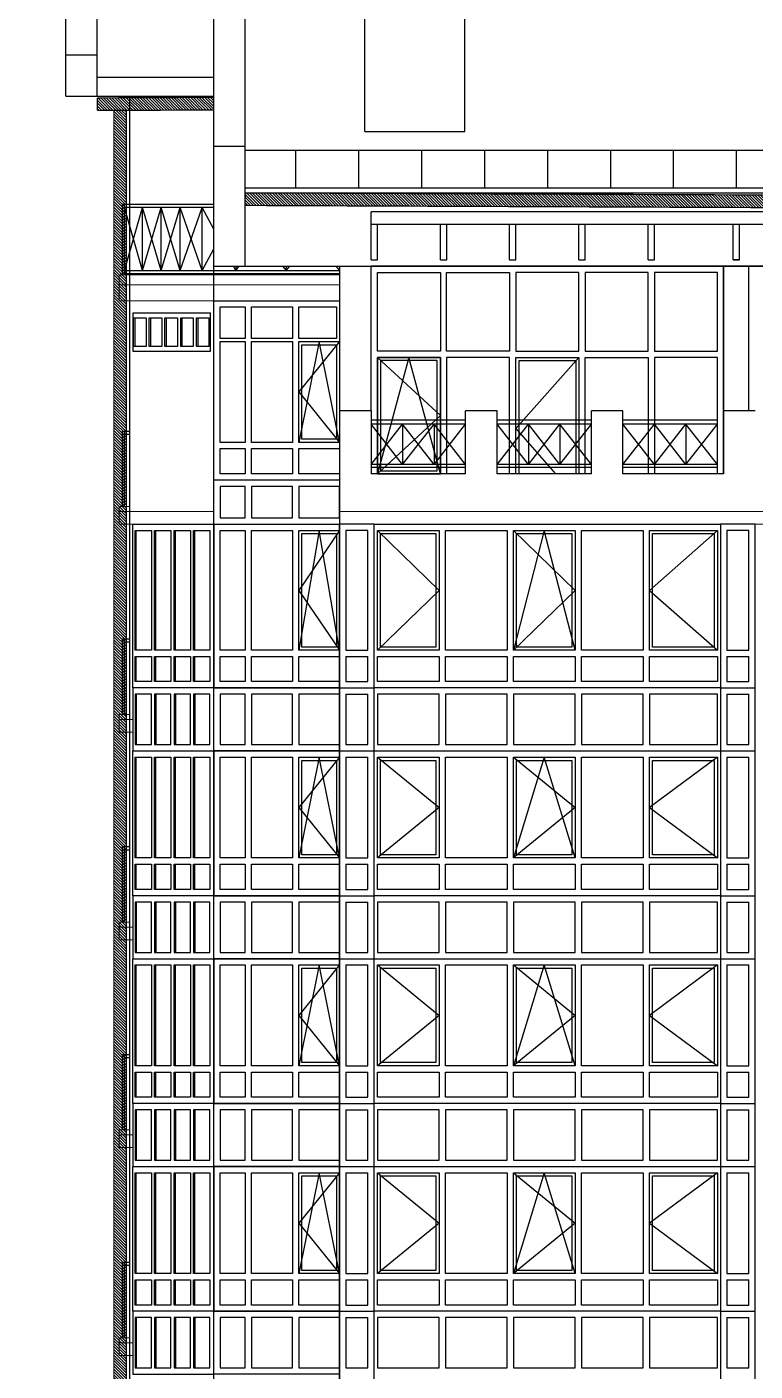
# Model space of a CAD drawing. Header units: inches. Extents: x -634 to 3638, y -6930911 to 5552.
# Drawn here: x 2111.79 to 2123.87, y 3427.26 to 3449.55 of the extents above; entities that cross this region are included whole.
import ezdxf

# ---------------------------------------------------------------- set-up
doc = ezdxf.new("R2010")
doc.units = ezdxf.units.IN
doc.header["$MEASUREMENT"] = 0
doc.linetypes.add('DASHED2', pattern=[9.525, 6.35, -3.175])
for name, color, linetype in [('ALUC', 202, 'Continuous'), ('OGRAJDENIYE', 255, 'Continuous'), ('Okno', 150, 'Continuous'), ('WALL', 243, 'Continuous')]:
    doc.layers.add(name, color=color, linetype=linetype)
doc.layers.add('ELEV', color=134, linetype='Continuous', lineweight=18)
doc.layers.add('WALL_1', color=11, linetype='Continuous', lineweight=15)
pattern_1 = [(135, (2251.666936, 3285.016235), (0.023439284, 0.023439284), [])]

msp = doc.modelspace()

# ---------------------------------------------------------------- hatches: boundary and pattern name
at = {"layer": 'ELEV', "linetype": 'Continuous'}
h = msp.add_hatch(dxfattribs=at)
h.set_pattern_fill('ANSI31', color=256, scale=0.01044, style=0)
h.set_pattern_definition([(45, (1262.311104, 3366.587935), (-0.02343928418428, 0.02343928418428), [])])
edge = h.paths.add_edge_path()
edge.add_ellipse((1445.78234, 3471.96182), major_axis=(0, 6932302.83262), ratio=0.00000001506, start_angle=89.999976115149, end_angle=270.000023884851)
edge.add_line((1445.67794, 3474.85168), (1445.67794, 3528.48347))
edge.add_line((1445.67794, 3528.48347), (1445.88675, 3528.48347))
edge.add_line((1445.88675, 3528.48347), (1445.88675, 3474.85168))
h = msp.add_hatch(dxfattribs=at)
h.set_pattern_fill('ANSI31', color=256, scale=0.01044, angle=180, style=0)
h.set_pattern_definition(pattern_1)
h.paths.add_polyline_path([(2112.95713, 3448.37464), (2112.95713, 3448.16583), (2114.88859, 3448.17428), (2114.88859, 3448.38309)])
h = msp.add_hatch(dxfattribs=at)
h.set_pattern_fill('ANSI31', color=256, scale=0.01044, angle=180, style=0)
h.set_pattern_definition(pattern_1)
h.paths.add_polyline_path([(2113.23118, 3396.17532), (2113.43664, 3396.33323), (2113.43999, 3396.3358), (2113.43999, 3448.16795), (2113.23118, 3448.16703)])
h = msp.add_hatch(dxfattribs=at)
h.set_pattern_fill('ANSI31', color=256, scale=0.01044, angle=180, style=0)
h.set_pattern_definition(pattern_1)
h.paths.add_polyline_path([(2115.40975, 3446.59116), (2115.41061, 3446.79996), (2129.60951, 3446.74131), (2129.60951, 3446.5325), (2129.48244, 3446.53302), (2129.27363, 3446.53389)])

# ---------------------------------------------------------------- linework, layer by layer
at = {"layer": 'ALUC', "color": 7, "linetype": 'Continuous'}
for p, q in [((2114.88859, 3445.5862), (2114.88859, 3453.7654)), ((2115.41061, 3445.5862), (2115.41061, 3453.7654)), ((2112.43511, 3448.40491), (2112.43511, 3452.54863)), ((2112.95713, 3448.40491), (2112.95713, 3452.54863)), ((2112.43511, 3449.0892), (2112.95713, 3449.0892)), ((2112.95713, 3448.71813), (2114.88859, 3448.71813)), ((2112.43511, 3448.40491), (2114.88859, 3448.40491)), ((2114.88859, 3447.57219), (2115.41061, 3447.57219)), ((2115.41061, 3446.79996), (2129.60951, 3446.79996)), ((2114.88859, 3445.5862), (2130.13153, 3445.5862))]:
    msp.add_line(p, q, dxfattribs=at)
at = {"layer": 'ALUC', "color": 7}
for p, q in [((2129.60951, 3446.48419), (2117.49869, 3446.48419)), ((2117.49871, 3446.27538), (2117.49871, 3446.48419)), ((2129.60951, 3446.27538), (2117.49869, 3446.27538)), ((2117.49871, 3445.69061), (2117.49871, 3446.27538)), ((2117.60312, 3445.69061), (2117.60312, 3446.27538)), ((2118.64715, 3445.69061), (2118.64715, 3446.27538)), ((2118.75156, 3445.69061), (2118.75156, 3446.27538)), ((2119.79559, 3445.69061), (2119.79559, 3446.27538)), ((2119.9, 3445.69061), (2119.9, 3446.27538)), ((2120.94403, 3445.69061), (2120.94403, 3446.27538)), ((2121.04844, 3445.69061), (2121.04844, 3446.27538)), ((2122.09247, 3445.69061), (2122.09247, 3446.27538)), ((2122.19688, 3445.69061), (2122.19688, 3446.27538)), ((2123.50187, 3445.69061), (2123.50187, 3446.27538)), ((2123.50192, 3445.69061), (2123.50192, 3446.27538)), ((2123.60627, 3445.69061), (2123.60627, 3446.27538)), ((2123.60633, 3445.69061), (2123.60633, 3446.27538)), ((2117.49871, 3445.69061), (2117.60312, 3445.69061)), ((2118.64715, 3445.69061), (2118.75156, 3445.69061)), ((2119.79559, 3445.69061), (2119.9, 3445.69061)), ((2120.94403, 3445.69061), (2121.04844, 3445.69061)), ((2122.09247, 3445.69061), (2122.19688, 3445.69061)), ((2123.60627, 3445.69061), (2123.50187, 3445.69061)), ((2123.50192, 3445.69061), (2123.60633, 3445.69061))]:
    msp.add_line(p, q, dxfattribs=at)
at = {"layer": 'ELEV', "linetype": 'Continuous', "flags": 128}
for points in [[(2114.88859, 3448.38309, 0.02088, 0.02088, 0), (2112.95713, 3448.37464, 0, 0, 0)], [(2112.95713, 3448.37464, 0.02088, 0.02088, 0), (2112.95713, 3448.16583, 0, 0, 0)], [(2114.88859, 3448.38309, 0.02088, 0.02088, 0), (2114.88859, 3448.17428, 0.02088, 0.02088, 0)], [(2114.88859, 3448.17428, 0.02088, 0.02088, 0), (2112.95713, 3448.16583, 0, 0, 0)], [(2113.23118, 3448.16698, 0.02088, 0.02088, 0), (2113.23118, 3396.17532, 0.02088, 0.02088, 0)], [(2113.43999, 3448.16789, 0.02088, 0.02088, 0), (2113.43999, 3396.3358, 0.02088, 0.02088, 0)], [(2115.41061, 3446.79996, 0.02088, 0.02088, 0), (2115.40975, 3446.59116, 0.02088, 0.02088, 0)], [(2129.60951, 3446.74131, 0.02088, 0.02088, 0), (2115.41061, 3446.79996, 0, 0, 0)], [(2129.60951, 3446.5325, 0.02088, 0.02088, 0), (2115.40975, 3446.59116, 0, 0, 0)]]:
    msp.add_lwpolyline(points, format="xyseb", dxfattribs=at)
at = {"layer": 'OGRAJDENIYE', "color": 7, "linetype": 'Continuous'}
for p, q in [((2129.60951, 3447.50353), (2115.41061, 3447.50353)), ((2116.24584, 3447.50353), (2116.24584, 3446.87711)), ((2117.28988, 3447.50353), (2117.28988, 3446.87711)), ((2118.33391, 3447.50353), (2118.33391, 3446.87711)), ((2119.37795, 3447.50353), (2119.37795, 3446.87711)), ((2120.42199, 3447.50353), (2120.42199, 3446.87711)), ((2121.46602, 3447.50353), (2121.46602, 3446.87711)), ((2122.51006, 3447.50353), (2122.51006, 3446.87711)), ((2123.5541, 3447.50353), (2123.5541, 3446.87711)), ((2129.60951, 3446.87711), (2115.41061, 3446.87711)), ((2114.88859, 3446.60936), (2113.37474, 3446.60936)), ((2113.40606, 3445.46092), (2113.40606, 3446.60936)), ((2114.88859, 3446.55716), (2113.40606, 3446.55716)), ((2113.70424, 3445.51312), (2113.40606, 3446.55716)), ((2113.40606, 3445.51312), (2113.70424, 3446.55716)), ((2114.01745, 3445.51312), (2113.70424, 3446.55716)), ((2113.70424, 3445.51312), (2114.01745, 3446.55716)), ((2113.70424, 3445.51312), (2113.70424, 3446.55716)), ((2114.33066, 3445.51312), (2114.01745, 3446.55716)), ((2114.01745, 3445.51312), (2114.33066, 3446.55716)), ((2114.01745, 3445.51312), (2114.01745, 3446.55716)), ((2114.69608, 3445.51312), (2114.33066, 3446.55716)), ((2114.33066, 3445.51312), (2114.69608, 3446.55716)), ((2114.33066, 3445.51312), (2114.33066, 3446.55716)), ((2114.69608, 3445.51312), (2114.69608, 3446.55716)), ((2114.88859, 3446.1969), (2114.69608, 3446.55716)), ((2114.69608, 3445.51312), (2114.88859, 3445.87337)), ((2113.40606, 3445.51312), (2116.97667, 3445.51312)), ((2113.40606, 3445.46092), (2116.97667, 3445.46092)), ((2115.25401, 3445.51312), (2115.21495, 3445.5862)), ((2115.25401, 3445.5862), (2115.25401, 3445.51312)), ((2115.25401, 3445.51312), (2115.31247, 3445.5862)), ((2116.03077, 3445.5862), (2116.08924, 3445.51312)), ((2116.08924, 3445.5862), (2116.08924, 3445.51312)), ((2116.08924, 3445.51312), (2116.15136, 3445.5862)), ((2116.91455, 3445.5862), (2116.97667, 3445.51312)), ((2116.97667, 3445.5862), (2116.97667, 3445.46092)), ((2119.06474, 3443.02831), (2117.49869, 3443.02831)), ((2119.06474, 3442.96567), (2117.49869, 3442.96567)), ((2118.0207, 3442.29749), (2117.49869, 3442.96567)), ((2117.49869, 3442.29749), (2118.0207, 3442.96567)), ((2118.0207, 3442.96567), (2118.0207, 3442.29749)), ((2118.54272, 3442.29749), (2118.0207, 3442.96567)), ((2118.0207, 3442.29749), (2118.54272, 3442.96567)), ((2118.54272, 3442.96567), (2118.54272, 3442.29749)), ((2119.06474, 3442.29749), (2118.54272, 3442.96567)), ((2118.54272, 3442.29749), (2119.06474, 3442.96567)), ((2121.15281, 3443.02831), (2119.58676, 3443.02831)), ((2121.15281, 3442.96567), (2119.58676, 3442.96567)), ((2120.10878, 3442.29749), (2119.58676, 3442.96567)), ((2119.58676, 3442.29749), (2120.10878, 3442.96567)), ((2120.10878, 3442.96567), (2120.10878, 3442.29749)), ((2120.63079, 3442.29749), (2120.10878, 3442.96567)), ((2120.10878, 3442.29749), (2120.63079, 3442.96567)), ((2120.63079, 3442.96567), (2120.63079, 3442.29749)), ((2121.15281, 3442.29749), (2120.63079, 3442.96567)), ((2120.63079, 3442.29749), (2121.15281, 3442.96567)), ((2123.24089, 3443.02831), (2121.67483, 3443.02831)), ((2123.24089, 3442.96567), (2121.67483, 3442.96567)), ((2122.19685, 3442.29749), (2121.67483, 3442.96567)), ((2121.67483, 3442.29749), (2122.19685, 3442.96567)), ((2122.19685, 3442.96567), (2122.19685, 3442.29749)), ((2122.71887, 3442.29749), (2122.19685, 3442.96567)), ((2122.19685, 3442.29749), (2122.71887, 3442.96567)), ((2122.71887, 3442.96567), (2122.71887, 3442.29749)), ((2123.24089, 3442.29749), (2122.71887, 3442.96567)), ((2122.71887, 3442.29749), (2123.24089, 3442.96567)), ((2113.37474, 3442.85083), (2113.49585, 3442.85083)), ((2113.37474, 3441.59798), (2113.37474, 3442.85083)), ((2113.40606, 3441.59798), (2113.40606, 3442.85083)), ((2113.40606, 3442.79863), (2113.49585, 3442.79863)), ((2119.06474, 3442.29749), (2117.49869, 3442.29749)), ((2121.15281, 3442.29749), (2119.58676, 3442.29749)), ((2123.24089, 3442.29749), (2121.67483, 3442.29749)), ((2119.06474, 3442.24529), (2117.49869, 3442.24529)), ((2121.15281, 3442.24529), (2119.58676, 3442.24529)), ((2123.24089, 3442.24529), (2121.67483, 3442.24529)), ((2113.37474, 3439.40551), (2113.49585, 3439.40551)), ((2113.37474, 3438.15266), (2113.37474, 3439.40551)), ((2113.40606, 3438.15266), (2113.40606, 3439.40551)), ((2113.40606, 3439.35331), (2113.49585, 3439.35331)), ((2113.37474, 3435.96019), (2113.49585, 3435.96019)), ((2113.37474, 3434.70734), (2113.37474, 3435.96019)), ((2113.40606, 3434.70734), (2113.40606, 3435.96019)), ((2113.40606, 3435.90799), (2113.49585, 3435.90799)), ((2113.37474, 3432.51487), (2113.49585, 3432.51487)), ((2113.37474, 3431.26203), (2113.37474, 3432.51487)), ((2113.40606, 3431.26203), (2113.40606, 3432.51487)), ((2113.40606, 3432.46267), (2113.49585, 3432.46267)), ((2113.37474, 3429.06955), (2113.49585, 3429.06955)), ((2113.37474, 3427.81671), (2113.37474, 3429.06955)), ((2113.40606, 3427.81671), (2113.40606, 3429.06955)), ((2113.40606, 3429.01735), (2113.49585, 3429.01735))]:
    msp.add_line(p, q, dxfattribs=at)
at = {"layer": 'OGRAJDENIYE', "color": 7}
for p, q in [((2113.37474, 3445.44004), (2113.37474, 3446.60936)), ((2113.40606, 3445.44004), (2113.40606, 3446.60936))]:
    msp.add_line(p, q, dxfattribs=at)
at = {"layer": 'Okno', "color": 7, "linetype": 'Continuous'}
for p, q in [((2129.5051, 3445.5862), (2117.49869, 3445.5862)), ((2129.60951, 3445.5862), (2117.49869, 3445.5862)), ((2117.08107, 3439.21758), (2117.44648, 3439.21758)), ((2123.39749, 3439.21758), (2123.7629, 3439.21758)), ((2117.08107, 3439.11318), (2117.44648, 3439.11318)), ((2123.39749, 3439.11318), (2123.7629, 3439.11318)), ((2117.08107, 3438.69556), (2117.44648, 3438.69556)), ((2123.39749, 3438.69556), (2123.7629, 3438.69556)), ((2116.97667, 3438.59116), (2117.55089, 3438.59116)), ((2117.08107, 3438.48676), (2117.44648, 3438.48676)), ((2123.29309, 3438.59116), (2123.86731, 3438.59116)), ((2123.39749, 3438.48676), (2123.7629, 3438.48676)), ((2117.08107, 3437.65153), (2117.44648, 3437.65153)), ((2123.39749, 3437.65153), (2123.7629, 3437.65153)), ((2116.97667, 3437.54712), (2117.55089, 3437.54712)), ((2117.08107, 3437.44272), (2117.44648, 3437.44272)), ((2123.29309, 3437.54712), (2123.86731, 3437.54712)), ((2123.39749, 3437.44272), (2123.7629, 3437.44272)), ((2117.08107, 3435.77226), (2117.44648, 3435.77226)), ((2117.08107, 3435.66786), (2117.44648, 3435.66786)), ((2123.39749, 3435.77226), (2123.7629, 3435.77226)), ((2123.39749, 3435.66786), (2123.7629, 3435.66786)), ((2116.97667, 3435.14584), (2117.55089, 3435.14584)), ((2117.08107, 3435.25024), (2117.44648, 3435.25024)), ((2123.29309, 3435.14584), (2123.86731, 3435.14584)), ((2123.39749, 3435.25024), (2123.7629, 3435.25024)), ((2117.08107, 3435.04144), (2117.44648, 3435.04144)), ((2123.39749, 3435.04144), (2123.7629, 3435.04144)), ((2116.97667, 3434.1018), (2117.55089, 3434.1018)), ((2117.08107, 3434.20621), (2117.44648, 3434.20621)), ((2123.29309, 3434.1018), (2123.86731, 3434.1018)), ((2123.39749, 3434.20621), (2123.7629, 3434.20621)), ((2117.08107, 3433.9974), (2117.44648, 3433.9974)), ((2123.39749, 3433.9974), (2123.7629, 3433.9974)), ((2117.08107, 3432.32694), (2117.44648, 3432.32694)), ((2117.08107, 3432.22254), (2117.44648, 3432.22254)), ((2123.39749, 3432.32694), (2123.7629, 3432.32694)), ((2123.39749, 3432.22254), (2123.7629, 3432.22254)), ((2117.08107, 3431.80492), (2117.44648, 3431.80492)), ((2123.39749, 3431.80492), (2123.7629, 3431.80492)), ((2116.97667, 3431.70052), (2117.55089, 3431.70052)), ((2117.08107, 3431.59612), (2117.44648, 3431.59612)), ((2123.29309, 3431.70052), (2123.86731, 3431.70052)), ((2123.39749, 3431.59612), (2123.7629, 3431.59612)), ((2117.08107, 3430.76089), (2117.44648, 3430.76089)), ((2123.39749, 3430.76089), (2123.7629, 3430.76089)), ((2116.97667, 3430.65648), (2117.55089, 3430.65648)), ((2117.08107, 3430.55208), (2117.44648, 3430.55208)), ((2123.29309, 3430.65648), (2123.86731, 3430.65648)), ((2123.39749, 3430.55208), (2123.7629, 3430.55208)), ((2117.08107, 3428.88162), (2117.44648, 3428.88162)), ((2123.39749, 3428.88162), (2123.7629, 3428.88162)), ((2117.08107, 3428.77722), (2117.44648, 3428.77722)), ((2123.39749, 3428.77722), (2123.7629, 3428.77722)), ((2116.97667, 3428.2552), (2117.55089, 3428.2552)), ((2117.08107, 3428.3596), (2117.44648, 3428.3596)), ((2123.29309, 3428.2552), (2123.86731, 3428.2552)), ((2123.39749, 3428.3596), (2123.7629, 3428.3596)), ((2117.08107, 3428.1508), (2117.44648, 3428.1508)), ((2123.39749, 3428.1508), (2123.7629, 3428.1508)), ((2117.08107, 3427.31557), (2117.44648, 3427.31557)), ((2123.39749, 3427.31557), (2123.7629, 3427.31557))]:
    msp.add_line(p, q, dxfattribs=at)
at = {"layer": 'Okno', "color": 7}
for p, q in [((2113.57937, 3444.73009), (2113.57937, 3444.24984)), ((2113.84007, 3444.73009), (2113.84007, 3444.24984)), ((2114.10067, 3444.73009), (2114.10067, 3444.24984)), ((2114.36127, 3444.73009), (2114.36127, 3444.24984)), ((2114.62187, 3444.73009), (2114.62187, 3444.24984)), ((2113.60461, 3439.21758), (2113.60461, 3441.20125)), ((2113.92826, 3439.21758), (2113.92826, 3441.20125)), ((2114.25192, 3439.21758), (2114.25192, 3441.20125)), ((2114.57557, 3439.21758), (2114.57557, 3441.20125)), ((2113.60461, 3438.69556), (2113.60461, 3439.11318)), ((2113.92826, 3438.69556), (2113.92826, 3439.11318)), ((2114.25192, 3438.69556), (2114.25192, 3439.11318)), ((2114.57557, 3438.69556), (2114.57557, 3439.11318)), ((2113.60461, 3438.48676), (2113.60461, 3437.65153)), ((2113.92826, 3438.48676), (2113.92826, 3437.65153)), ((2114.25192, 3438.48676), (2114.25192, 3437.65153)), ((2114.57557, 3438.48676), (2114.57557, 3437.65153)), ((2113.60461, 3435.77226), (2113.60461, 3437.44272)), ((2113.92826, 3435.77226), (2113.92826, 3437.44272)), ((2114.25192, 3435.77226), (2114.25192, 3437.44272)), ((2114.57557, 3435.77226), (2114.57557, 3437.44272)), ((2113.60461, 3435.25024), (2113.60461, 3435.66786)), ((2113.92826, 3435.25024), (2113.92826, 3435.66786)), ((2114.25192, 3435.25024), (2114.25192, 3435.66786)), ((2114.57557, 3435.25024), (2114.57557, 3435.66786)), ((2113.60461, 3435.04144), (2113.60461, 3434.20621)), ((2113.92826, 3435.04144), (2113.92826, 3434.20621)), ((2114.25192, 3435.04144), (2114.25192, 3434.20621)), ((2114.57557, 3435.04144), (2114.57557, 3434.20621)), ((2113.60461, 3432.32694), (2113.60461, 3433.9974)), ((2113.92826, 3432.32694), (2113.92826, 3433.9974)), ((2114.25192, 3432.32694), (2114.25192, 3433.9974)), ((2114.57557, 3432.32694), (2114.57557, 3433.9974)), ((2113.60461, 3431.80492), (2113.60461, 3432.22254)), ((2113.92826, 3431.80492), (2113.92826, 3432.22254)), ((2114.25192, 3431.80492), (2114.25192, 3432.22254)), ((2114.57557, 3431.80492), (2114.57557, 3432.22254)), ((2113.60461, 3431.59612), (2113.60461, 3430.76089)), ((2113.92826, 3431.59612), (2113.92826, 3430.76089)), ((2114.25192, 3431.59612), (2114.25192, 3430.76089)), ((2114.57557, 3431.59612), (2114.57557, 3430.76089)), ((2113.60461, 3428.88162), (2113.60461, 3430.55208)), ((2113.92826, 3428.88162), (2113.92826, 3430.55208)), ((2114.25192, 3428.88162), (2114.25192, 3430.55208)), ((2114.57557, 3428.88162), (2114.57557, 3430.55208)), ((2113.60461, 3428.3596), (2113.60461, 3428.77722)), ((2113.92826, 3428.3596), (2113.92826, 3428.77722)), ((2114.25192, 3428.3596), (2114.25192, 3428.77722)), ((2114.57557, 3428.3596), (2114.57557, 3428.77722)), ((2113.60461, 3428.1508), (2113.60461, 3427.31557)), ((2113.92826, 3428.1508), (2113.92826, 3427.31557)), ((2114.25192, 3428.1508), (2114.25192, 3427.31557)), ((2114.57557, 3428.1508), (2114.57557, 3427.31557))]:
    msp.add_line(p, q, dxfattribs=at)
at = {"layer": 'Okno', "color": 7, "linetype": 'DASHED2', "ltscale": 0.4}
for p, q in [((2116.97562, 3444.33336), (2116.297, 3443.49813)), ((2116.63631, 3444.33336), (2116.297, 3442.6629)), ((2116.97562, 3442.6629), (2116.63631, 3444.33336)), ((2117.60309, 3444.07235), (2118.64713, 3443.10662)), ((2118.12511, 3444.07235), (2117.60322, 3442.14088)), ((2118.64713, 3442.14088), (2118.12511, 3444.07235)), ((2120.94401, 3444.07235), (2119.89997, 3442.89504)), ((2116.297, 3443.49813), (2116.97562, 3442.6629)), ((2118.64713, 3443.10662), (2117.60322, 3442.14088)), ((2119.89997, 3442.89504), (2120.55674, 3442.14088)), ((2116.97562, 3441.20125), (2116.297, 3440.20942)), ((2116.63631, 3441.20125), (2116.297, 3439.21758)), ((2116.97562, 3439.21758), (2116.63631, 3441.20125)), ((2117.60309, 3441.20125), (2118.62624, 3440.20942)), ((2119.85821, 3441.20125), (2120.88136, 3440.20942)), ((2120.36978, 3441.20125), (2119.85821, 3439.21758)), ((2120.88136, 3439.21758), (2120.36978, 3441.20125)), ((2123.24088, 3441.20125), (2122.11333, 3440.20942)), ((2116.297, 3440.20942), (2116.97562, 3439.21758)), ((2118.62624, 3440.20942), (2117.60309, 3439.21758)), ((2120.88136, 3440.20942), (2119.85821, 3439.21758)), ((2122.11333, 3440.20942), (2123.24088, 3439.21758)), ((2116.97562, 3437.44272), (2116.297, 3436.60749)), ((2116.63631, 3437.44272), (2116.297, 3435.77226)), ((2116.97562, 3435.77226), (2116.63631, 3437.44272)), ((2117.60309, 3437.44272), (2118.62624, 3436.60749)), ((2119.85821, 3437.44272), (2120.88136, 3436.60749)), ((2120.36978, 3437.44272), (2119.85821, 3435.77226)), ((2120.88136, 3435.77226), (2120.36978, 3437.44272)), ((2123.24088, 3437.44272), (2122.11333, 3436.60749)), ((2116.297, 3436.60749), (2116.97562, 3435.77226)), ((2118.62624, 3436.60749), (2117.60309, 3435.77226)), ((2120.88136, 3436.60749), (2119.85821, 3435.77226)), ((2122.11333, 3436.60749), (2123.24088, 3435.77226)), ((2116.97562, 3433.9974), (2116.297, 3433.16217)), ((2116.63631, 3433.9974), (2116.297, 3432.32694)), ((2116.97562, 3432.32694), (2116.63631, 3433.9974)), ((2117.60309, 3433.9974), (2118.62624, 3433.16217)), ((2119.85821, 3433.9974), (2120.88136, 3433.16217)), ((2120.36978, 3433.9974), (2119.85821, 3432.32694)), ((2120.88136, 3432.32694), (2120.36978, 3433.9974)), ((2123.24088, 3433.9974), (2122.11333, 3433.16217)), ((2116.297, 3433.16217), (2116.97562, 3432.32694)), ((2118.62624, 3433.16217), (2117.60309, 3432.32694)), ((2120.88136, 3433.16217), (2119.85821, 3432.32694)), ((2122.11333, 3433.16217), (2123.24088, 3432.32694)), ((2116.97562, 3430.55208), (2116.297, 3429.71685)), ((2116.63631, 3430.55208), (2116.297, 3428.88162)), ((2116.97562, 3428.88162), (2116.63631, 3430.55208)), ((2117.60309, 3430.55208), (2118.62624, 3429.71685)), ((2119.85821, 3430.55208), (2120.88136, 3429.71685)), ((2120.36978, 3430.55208), (2119.85821, 3428.88162)), ((2120.88136, 3428.88162), (2120.36978, 3430.55208)), ((2123.24088, 3430.55208), (2122.11333, 3429.71685)), ((2116.297, 3429.71685), (2116.97562, 3428.88162)), ((2118.62624, 3429.71685), (2117.60309, 3428.88162)), ((2120.88136, 3429.71685), (2119.85821, 3428.88162)), ((2122.11333, 3429.71685), (2123.24088, 3428.88162))]:
    msp.add_line(p, q, dxfattribs=at)
at = {"layer": 'Okno', "color": 7}
for points in [[(2117.49869, 3443.18492), (2117.49869, 3445.5862), (2129.58857, 3445.5862), (2129.58857, 3443.18492)], [(2117.60309, 3442.14088), (2117.60309, 3444.07235), (2118.64713, 3444.07235), (2118.64713, 3442.14088)], [(2119.79557, 3442.14088), (2119.79557, 3444.07235), (2118.75153, 3444.07235), (2118.75153, 3442.14088)], [(2119.89997, 3442.14088), (2119.89997, 3444.07235), (2120.94401, 3444.07235), (2120.94401, 3442.14088)], [(2121.04841, 3442.14088), (2121.04841, 3444.07235), (2122.09245, 3444.07235), (2122.09245, 3442.14088)], [(2123.24089, 3442.14088), (2123.24089, 3444.07235), (2122.19685, 3444.07235), (2122.19685, 3442.14088)], [(2119.95217, 3442.14088), (2119.95217, 3444.02015), (2119.95217, 3444.02015), (2120.8918, 3444.02015), (2120.8918, 3442.14088)]]:
    msp.add_lwpolyline(points, dxfattribs=at)
for points in [[(2117.60309, 3445.4818), (2118.64713, 3445.4818), (2118.64713, 3444.17675), (2117.60309, 3444.17675)], [(2118.75153, 3445.4818), (2119.79557, 3445.4818), (2119.79557, 3444.17675), (2118.75153, 3444.17675)], [(2120.94401, 3445.4818), (2119.89997, 3445.4818), (2119.89997, 3444.17675), (2120.94401, 3444.17675)], [(2122.09245, 3445.4818), (2121.04841, 3445.4818), (2121.04841, 3444.17675), (2122.09245, 3444.17675)], [(2123.24089, 3445.4818), (2122.19685, 3445.4818), (2122.19685, 3444.17675), (2123.24089, 3444.17675)], [(2114.88859, 3445.01198), (2116.97667, 3445.01198), (2116.97667, 3442.03648), (2114.88859, 3442.03648)], [(2114.83659, 3444.80318), (2113.54805, 3444.80318), (2113.54805, 3444.17675), (2114.83659, 3444.17675)], [(2113.55849, 3444.73009), (2113.76698, 3444.73009), (2113.76698, 3444.24984), (2113.55849, 3444.24984)], [(2113.81919, 3444.73009), (2114.02759, 3444.73009), (2114.02759, 3444.24984), (2113.81919, 3444.24984)], [(2114.07979, 3444.73009), (2114.28819, 3444.73009), (2114.28819, 3444.24984), (2114.07979, 3444.24984)], [(2114.34039, 3444.73009), (2114.54879, 3444.73009), (2114.54879, 3444.24984), (2114.34039, 3444.24984)], [(2114.60099, 3444.73009), (2114.80939, 3444.73009), (2114.80939, 3444.24984), (2114.60099, 3444.24984)], [(2114.993, 3444.90758), (2115.40957, 3444.90758), (2115.40957, 3444.38556), (2114.993, 3444.38556)], [(2115.51502, 3444.90758), (2116.1926, 3444.90758), (2116.1926, 3444.38556), (2115.51502, 3444.38556)], [(2116.297, 3444.90758), (2116.92447, 3444.90758), (2116.92447, 3444.38556), (2116.297, 3444.38556)], [(2114.993, 3444.33336), (2115.40957, 3444.33336), (2115.40957, 3442.6629), (2114.993, 3442.6629)], [(2115.51502, 3444.33336), (2116.1926, 3444.33336), (2116.1926, 3442.6629), (2115.51502, 3442.6629)], [(2116.297, 3444.33336), (2116.97562, 3444.33336), (2116.97562, 3442.6629), (2116.297, 3442.6629)], [(2116.3492, 3444.28116), (2116.92342, 3444.28116), (2116.92342, 3442.7151), (2116.3492, 3442.7151), (2116.3492, 3444.28116)], [(2114.993, 3442.5585), (2115.40957, 3442.5585), (2115.40957, 3442.14088), (2114.993, 3442.14088)], [(2115.51502, 3442.5585), (2116.1926, 3442.5585), (2116.1926, 3442.14088), (2115.51502, 3442.14088)], [(2116.297, 3442.5585), (2116.97562, 3442.5585), (2116.97562, 3442.14088), (2116.297, 3442.14088)], [(2115.40957, 3441.93208), (2114.993, 3441.93208), (2114.993, 3441.41006), (2115.40957, 3441.41006)], [(2116.1926, 3441.93208), (2115.51397, 3441.93208), (2115.51397, 3441.41006), (2116.1926, 3441.41006)], [(2116.97562, 3441.93208), (2116.297, 3441.93208), (2116.297, 3441.41006), (2116.97562, 3441.41006)], [(2113.54605, 3441.30565), (2114.88859, 3441.30565), (2114.88859, 3438.59116), (2113.54605, 3438.59116)], [(2113.58373, 3441.20125), (2113.85518, 3441.20125), (2113.85518, 3439.21758), (2113.58373, 3439.21758)], [(2113.90738, 3441.20125), (2114.17883, 3441.20125), (2114.17883, 3439.21758), (2113.90738, 3439.21758)], [(2114.23104, 3441.20125), (2114.50248, 3441.20125), (2114.50248, 3439.21758), (2114.23104, 3439.21758)], [(2114.55469, 3441.20125), (2114.82614, 3441.20125), (2114.82614, 3439.21758), (2114.55469, 3439.21758)], [(2114.88859, 3441.30565), (2116.97667, 3441.30565), (2116.97667, 3438.59116), (2114.88859, 3438.59116)], [(2114.993, 3441.20125), (2115.40957, 3441.20125), (2115.40957, 3439.21758), (2114.993, 3439.21758)], [(2115.51397, 3441.20125), (2116.1926, 3441.20125), (2116.1926, 3439.21758), (2115.51397, 3439.21758)], [(2116.297, 3441.20125), (2116.97562, 3441.20125), (2116.97562, 3439.21758), (2116.297, 3439.21758)], [(2116.3492, 3441.14905), (2116.92342, 3441.14905), (2116.92342, 3439.26978), (2116.3492, 3439.26978), (2116.3492, 3441.14905)], [(2117.55089, 3441.30565), (2123.29309, 3441.30565), (2123.29309, 3438.59116), (2117.55089, 3438.59116)], [(2117.60309, 3441.20125), (2118.62624, 3441.20125), (2118.62624, 3439.21758), (2117.60309, 3439.21758)], [(2117.65529, 3441.14905), (2118.57404, 3441.14905), (2118.57404, 3439.26978), (2117.65529, 3439.26978), (2117.65529, 3441.14905)], [(2118.73065, 3441.20125), (2119.7538, 3441.20125), (2119.7538, 3439.21758), (2118.73065, 3439.21758)], [(2119.85821, 3441.20125), (2120.88136, 3441.20125), (2120.88136, 3439.21758), (2119.85821, 3439.21758)], [(2119.91041, 3441.14905), (2120.82916, 3441.14905), (2120.82916, 3439.26978), (2119.91041, 3439.26978), (2119.91041, 3441.14905)], [(2120.98577, 3441.20125), (2122.00892, 3441.20125), (2122.00892, 3439.21758), (2120.98577, 3439.21758)], [(2122.11333, 3441.20125), (2123.24088, 3441.20125), (2123.24088, 3439.21758), (2122.11333, 3439.21758)], [(2122.16553, 3441.14905), (2123.18868, 3441.14905), (2123.18868, 3439.26978), (2122.16553, 3439.26978), (2122.16553, 3441.14905)], [(2113.58373, 3439.11318), (2113.85518, 3439.11318), (2113.85518, 3438.69556), (2113.58373, 3438.69556)], [(2113.90738, 3439.11318), (2114.17883, 3439.11318), (2114.17883, 3438.69556), (2113.90738, 3438.69556)], [(2114.23104, 3439.11318), (2114.50248, 3439.11318), (2114.50248, 3438.69556), (2114.23104, 3438.69556)], [(2114.55469, 3439.11318), (2114.82614, 3439.11318), (2114.82614, 3438.69556), (2114.55469, 3438.69556)], [(2114.993, 3439.11318), (2115.40957, 3439.11318), (2115.40957, 3438.69556), (2114.993, 3438.69556)], [(2115.51397, 3439.11318), (2116.1926, 3439.11318), (2116.1926, 3438.69556), (2115.51397, 3438.69556)], [(2116.297, 3439.11318), (2116.97562, 3439.11318), (2116.97562, 3438.69556), (2116.297, 3438.69556)], [(2117.60309, 3439.11318), (2118.62624, 3439.11318), (2118.62624, 3438.69556), (2117.60309, 3438.69556)], [(2118.73065, 3439.11318), (2119.7538, 3439.11318), (2119.7538, 3438.69556), (2118.73065, 3438.69556)], [(2119.85821, 3439.11318), (2120.88136, 3439.11318), (2120.88136, 3438.69556), (2119.85821, 3438.69556)], [(2120.98577, 3439.11318), (2122.00892, 3439.11318), (2122.00892, 3438.69556), (2120.98577, 3438.69556)], [(2122.11333, 3439.11318), (2123.24088, 3439.11318), (2123.24088, 3438.69556), (2122.11333, 3438.69556)], [(2114.88859, 3438.59116), (2113.54605, 3438.59116), (2113.54605, 3437.54712), (2114.88859, 3437.54712)], [(2113.85518, 3438.48676), (2113.58373, 3438.48676), (2113.58373, 3437.65153), (2113.85518, 3437.65153)], [(2114.17883, 3438.48676), (2113.90738, 3438.48676), (2113.90738, 3437.65153), (2114.17883, 3437.65153)], [(2114.50248, 3438.48676), (2114.23104, 3438.48676), (2114.23104, 3437.65153), (2114.50248, 3437.65153)], [(2114.82614, 3438.48676), (2114.55469, 3438.48676), (2114.55469, 3437.65153), (2114.82614, 3437.65153)], [(2114.88859, 3438.59116), (2116.97667, 3438.59116), (2116.97667, 3437.54712), (2114.88859, 3437.54712)], [(2115.40957, 3438.48676), (2114.993, 3438.48676), (2114.993, 3437.65153), (2115.40957, 3437.65153)], [(2116.1926, 3438.48676), (2115.51397, 3438.48676), (2115.51397, 3437.65153), (2116.1926, 3437.65153)], [(2116.97562, 3438.48676), (2116.297, 3438.48676), (2116.297, 3437.65153), (2116.97562, 3437.65153)], [(2118.62624, 3438.48676), (2117.60309, 3438.48676), (2117.60309, 3437.65153), (2118.62624, 3437.65153)], [(2119.7538, 3438.48676), (2118.73065, 3438.48676), (2118.73065, 3437.65153), (2119.7538, 3437.65153)], [(2120.88136, 3438.48676), (2119.85821, 3438.48676), (2119.85821, 3437.65153), (2120.88136, 3437.65153)], [(2122.00892, 3438.48676), (2120.98577, 3438.48676), (2120.98577, 3437.65153), (2122.00892, 3437.65153)], [(2123.24088, 3438.48676), (2122.11333, 3438.48676), (2122.11333, 3437.65153), (2123.24088, 3437.65153)], [(2113.54605, 3437.54712), (2114.88859, 3437.54712), (2114.88859, 3435.14584), (2113.54605, 3435.14584)], [(2113.58373, 3437.44272), (2113.85518, 3437.44272), (2113.85518, 3435.77226), (2113.58373, 3435.77226)], [(2113.90738, 3437.44272), (2114.17883, 3437.44272), (2114.17883, 3435.77226), (2113.90738, 3435.77226)], [(2114.23104, 3437.44272), (2114.50248, 3437.44272), (2114.50248, 3435.77226), (2114.23104, 3435.77226)], [(2114.55469, 3437.44272), (2114.82614, 3437.44272), (2114.82614, 3435.77226), (2114.55469, 3435.77226)], [(2114.88859, 3437.54712), (2116.97667, 3437.54712), (2116.97667, 3435.14584), (2114.88859, 3435.14584)], [(2114.993, 3437.44272), (2115.40957, 3437.44272), (2115.40957, 3435.77226), (2114.993, 3435.77226)], [(2115.51397, 3437.44272), (2116.1926, 3437.44272), (2116.1926, 3435.77226), (2115.51397, 3435.77226)], [(2116.297, 3437.44272), (2116.97562, 3437.44272), (2116.97562, 3435.77226), (2116.297, 3435.77226)], [(2116.3492, 3437.39052), (2116.92342, 3437.39052), (2116.92342, 3435.82446), (2116.3492, 3435.82446), (2116.3492, 3437.39052)], [(2117.55089, 3437.54712), (2123.29309, 3437.54712), (2123.29309, 3435.14584), (2117.55089, 3435.14584)], [(2117.60309, 3437.44272), (2118.62624, 3437.44272), (2118.62624, 3435.77226), (2117.60309, 3435.77226)], [(2117.65529, 3437.39052), (2118.57404, 3437.39052), (2118.57404, 3435.82446), (2117.65529, 3435.82446), (2117.65529, 3437.39052)], [(2118.73065, 3437.44272), (2119.7538, 3437.44272), (2119.7538, 3435.77226), (2118.73065, 3435.77226)], [(2119.85821, 3437.44272), (2120.88136, 3437.44272), (2120.88136, 3435.77226), (2119.85821, 3435.77226)], [(2119.91041, 3437.39052), (2120.82916, 3437.39052), (2120.82916, 3435.82446), (2119.91041, 3435.82446), (2119.91041, 3437.39052)], [(2120.98577, 3437.44272), (2122.00892, 3437.44272), (2122.00892, 3435.77226), (2120.98577, 3435.77226)], [(2122.11333, 3437.44272), (2123.24088, 3437.44272), (2123.24088, 3435.77226), (2122.11333, 3435.77226)], [(2122.16553, 3437.39052), (2123.18868, 3437.39052), (2123.18868, 3435.82446), (2122.16553, 3435.82446), (2122.16553, 3437.39052)], [(2113.58373, 3435.66786), (2113.85518, 3435.66786), (2113.85518, 3435.25024), (2113.58373, 3435.25024)], [(2113.90738, 3435.66786), (2114.17883, 3435.66786), (2114.17883, 3435.25024), (2113.90738, 3435.25024)], [(2114.23104, 3435.66786), (2114.50248, 3435.66786), (2114.50248, 3435.25024), (2114.23104, 3435.25024)], [(2114.55469, 3435.66786), (2114.82614, 3435.66786), (2114.82614, 3435.25024), (2114.55469, 3435.25024)], [(2114.993, 3435.66786), (2115.40957, 3435.66786), (2115.40957, 3435.25024), (2114.993, 3435.25024)], [(2115.51397, 3435.66786), (2116.1926, 3435.66786), (2116.1926, 3435.25024), (2115.51397, 3435.25024)], [(2116.297, 3435.66786), (2116.97562, 3435.66786), (2116.97562, 3435.25024), (2116.297, 3435.25024)], [(2117.60309, 3435.66786), (2118.62624, 3435.66786), (2118.62624, 3435.25024), (2117.60309, 3435.25024)], [(2118.73065, 3435.66786), (2119.7538, 3435.66786), (2119.7538, 3435.25024), (2118.73065, 3435.25024)], [(2119.85821, 3435.66786), (2120.88136, 3435.66786), (2120.88136, 3435.25024), (2119.85821, 3435.25024)], [(2120.98577, 3435.66786), (2122.00892, 3435.66786), (2122.00892, 3435.25024), (2120.98577, 3435.25024)], [(2122.11333, 3435.66786), (2123.24088, 3435.66786), (2123.24088, 3435.25024), (2122.11333, 3435.25024)], [(2114.88859, 3435.14584), (2113.54605, 3435.14584), (2113.54605, 3434.1018), (2114.88859, 3434.1018)], [(2114.88859, 3435.14584), (2116.97667, 3435.14584), (2116.97667, 3434.1018), (2114.88859, 3434.1018)], [(2113.85518, 3435.04144), (2113.58373, 3435.04144), (2113.58373, 3434.20621), (2113.85518, 3434.20621)], [(2114.17883, 3435.04144), (2113.90738, 3435.04144), (2113.90738, 3434.20621), (2114.17883, 3434.20621)], [(2114.50248, 3435.04144), (2114.23104, 3435.04144), (2114.23104, 3434.20621), (2114.50248, 3434.20621)], [(2114.82614, 3435.04144), (2114.55469, 3435.04144), (2114.55469, 3434.20621), (2114.82614, 3434.20621)], [(2115.40957, 3435.04144), (2114.993, 3435.04144), (2114.993, 3434.20621), (2115.40957, 3434.20621)], [(2116.1926, 3435.04144), (2115.51397, 3435.04144), (2115.51397, 3434.20621), (2116.1926, 3434.20621)], [(2116.97562, 3435.04144), (2116.297, 3435.04144), (2116.297, 3434.20621), (2116.97562, 3434.20621)], [(2118.62624, 3435.04144), (2117.60309, 3435.04144), (2117.60309, 3434.20621), (2118.62624, 3434.20621)], [(2119.7538, 3435.04144), (2118.73065, 3435.04144), (2118.73065, 3434.20621), (2119.7538, 3434.20621)], [(2120.88136, 3435.04144), (2119.85821, 3435.04144), (2119.85821, 3434.20621), (2120.88136, 3434.20621)], [(2122.00892, 3435.04144), (2120.98577, 3435.04144), (2120.98577, 3434.20621), (2122.00892, 3434.20621)], [(2123.24088, 3435.04144), (2122.11333, 3435.04144), (2122.11333, 3434.20621), (2123.24088, 3434.20621)], [(2113.54605, 3434.1018), (2114.88859, 3434.1018), (2114.88859, 3431.70052), (2113.54605, 3431.70052)], [(2114.88859, 3434.1018), (2116.97667, 3434.1018), (2116.97667, 3431.70052), (2114.88859, 3431.70052)], [(2117.55089, 3434.1018), (2123.29309, 3434.1018), (2123.29309, 3431.70052), (2117.55089, 3431.70052)], [(2113.58373, 3433.9974), (2113.85518, 3433.9974), (2113.85518, 3432.32694), (2113.58373, 3432.32694)], [(2113.90738, 3433.9974), (2114.17883, 3433.9974), (2114.17883, 3432.32694), (2113.90738, 3432.32694)], [(2114.23104, 3433.9974), (2114.50248, 3433.9974), (2114.50248, 3432.32694), (2114.23104, 3432.32694)], [(2114.55469, 3433.9974), (2114.82614, 3433.9974), (2114.82614, 3432.32694), (2114.55469, 3432.32694)], [(2114.993, 3433.9974), (2115.40957, 3433.9974), (2115.40957, 3432.32694), (2114.993, 3432.32694)], [(2115.51397, 3433.9974), (2116.1926, 3433.9974), (2116.1926, 3432.32694), (2115.51397, 3432.32694)], [(2116.297, 3433.9974), (2116.97562, 3433.9974), (2116.97562, 3432.32694), (2116.297, 3432.32694)], [(2116.3492, 3433.9452), (2116.92342, 3433.9452), (2116.92342, 3432.37914), (2116.3492, 3432.37914), (2116.3492, 3433.9452)], [(2117.60309, 3433.9974), (2118.62624, 3433.9974), (2118.62624, 3432.32694), (2117.60309, 3432.32694)], [(2117.65529, 3433.9452), (2118.57404, 3433.9452), (2118.57404, 3432.37914), (2117.65529, 3432.37914), (2117.65529, 3433.9452)], [(2118.73065, 3433.9974), (2119.7538, 3433.9974), (2119.7538, 3432.32694), (2118.73065, 3432.32694)], [(2119.85821, 3433.9974), (2120.88136, 3433.9974), (2120.88136, 3432.32694), (2119.85821, 3432.32694)], [(2119.91041, 3433.9452), (2120.82916, 3433.9452), (2120.82916, 3432.37914), (2119.91041, 3432.37914), (2119.91041, 3433.9452)], [(2120.98577, 3433.9974), (2122.00892, 3433.9974), (2122.00892, 3432.32694), (2120.98577, 3432.32694)], [(2122.11333, 3433.9974), (2123.24088, 3433.9974), (2123.24088, 3432.32694), (2122.11333, 3432.32694)], [(2122.16553, 3433.9452), (2123.18868, 3433.9452), (2123.18868, 3432.37914), (2122.16553, 3432.37914), (2122.16553, 3433.9452)], [(2113.58373, 3432.22254), (2113.85518, 3432.22254), (2113.85518, 3431.80492), (2113.58373, 3431.80492)], [(2113.90738, 3432.22254), (2114.17883, 3432.22254), (2114.17883, 3431.80492), (2113.90738, 3431.80492)], [(2114.23104, 3432.22254), (2114.50248, 3432.22254), (2114.50248, 3431.80492), (2114.23104, 3431.80492)], [(2114.55469, 3432.22254), (2114.82614, 3432.22254), (2114.82614, 3431.80492), (2114.55469, 3431.80492)], [(2114.993, 3432.22254), (2115.40957, 3432.22254), (2115.40957, 3431.80492), (2114.993, 3431.80492)], [(2115.51397, 3432.22254), (2116.1926, 3432.22254), (2116.1926, 3431.80492), (2115.51397, 3431.80492)], [(2116.297, 3432.22254), (2116.97562, 3432.22254), (2116.97562, 3431.80492), (2116.297, 3431.80492)], [(2117.60309, 3432.22254), (2118.62624, 3432.22254), (2118.62624, 3431.80492), (2117.60309, 3431.80492)], [(2118.73065, 3432.22254), (2119.7538, 3432.22254), (2119.7538, 3431.80492), (2118.73065, 3431.80492)], [(2119.85821, 3432.22254), (2120.88136, 3432.22254), (2120.88136, 3431.80492), (2119.85821, 3431.80492)], [(2120.98577, 3432.22254), (2122.00892, 3432.22254), (2122.00892, 3431.80492), (2120.98577, 3431.80492)], [(2122.11333, 3432.22254), (2123.24088, 3432.22254), (2123.24088, 3431.80492), (2122.11333, 3431.80492)], [(2114.88859, 3431.70052), (2113.54605, 3431.70052), (2113.54605, 3430.65648), (2114.88859, 3430.65648)], [(2113.85518, 3431.59612), (2113.58373, 3431.59612), (2113.58373, 3430.76089), (2113.85518, 3430.76089)], [(2114.17883, 3431.59612), (2113.90738, 3431.59612), (2113.90738, 3430.76089), (2114.17883, 3430.76089)], [(2114.50248, 3431.59612), (2114.23104, 3431.59612), (2114.23104, 3430.76089), (2114.50248, 3430.76089)], [(2114.82614, 3431.59612), (2114.55469, 3431.59612), (2114.55469, 3430.76089), (2114.82614, 3430.76089)], [(2114.88859, 3431.70052), (2116.97667, 3431.70052), (2116.97667, 3430.65648), (2114.88859, 3430.65648)], [(2115.40957, 3431.59612), (2114.993, 3431.59612), (2114.993, 3430.76089), (2115.40957, 3430.76089)], [(2116.1926, 3431.59612), (2115.51397, 3431.59612), (2115.51397, 3430.76089), (2116.1926, 3430.76089)], [(2116.97562, 3431.59612), (2116.297, 3431.59612), (2116.297, 3430.76089), (2116.97562, 3430.76089)], [(2118.62624, 3431.59612), (2117.60309, 3431.59612), (2117.60309, 3430.76089), (2118.62624, 3430.76089)], [(2119.7538, 3431.59612), (2118.73065, 3431.59612), (2118.73065, 3430.76089), (2119.7538, 3430.76089)], [(2120.88136, 3431.59612), (2119.85821, 3431.59612), (2119.85821, 3430.76089), (2120.88136, 3430.76089)], [(2122.00892, 3431.59612), (2120.98577, 3431.59612), (2120.98577, 3430.76089), (2122.00892, 3430.76089)], [(2123.24088, 3431.59612), (2122.11333, 3431.59612), (2122.11333, 3430.76089), (2123.24088, 3430.76089)], [(2113.54605, 3430.65648), (2114.88859, 3430.65648), (2114.88859, 3428.2552), (2113.54605, 3428.2552)], [(2113.58373, 3430.55208), (2113.85518, 3430.55208), (2113.85518, 3428.88162), (2113.58373, 3428.88162)], [(2113.90738, 3430.55208), (2114.17883, 3430.55208), (2114.17883, 3428.88162), (2113.90738, 3428.88162)], [(2114.23104, 3430.55208), (2114.50248, 3430.55208), (2114.50248, 3428.88162), (2114.23104, 3428.88162)], [(2114.55469, 3430.55208), (2114.82614, 3430.55208), (2114.82614, 3428.88162), (2114.55469, 3428.88162)], [(2114.88859, 3430.65648), (2116.97667, 3430.65648), (2116.97667, 3428.2552), (2114.88859, 3428.2552)], [(2114.993, 3430.55208), (2115.40957, 3430.55208), (2115.40957, 3428.88162), (2114.993, 3428.88162)], [(2115.51397, 3430.55208), (2116.1926, 3430.55208), (2116.1926, 3428.88162), (2115.51397, 3428.88162)], [(2116.297, 3430.55208), (2116.97562, 3430.55208), (2116.97562, 3428.88162), (2116.297, 3428.88162)], [(2116.3492, 3430.49988), (2116.92342, 3430.49988), (2116.92342, 3428.93382), (2116.3492, 3428.93382), (2116.3492, 3430.49988)], [(2117.55089, 3430.65648), (2123.29309, 3430.65648), (2123.29309, 3428.2552), (2117.55089, 3428.2552)], [(2117.60309, 3430.55208), (2118.62624, 3430.55208), (2118.62624, 3428.88162), (2117.60309, 3428.88162)], [(2117.65529, 3430.49988), (2118.57404, 3430.49988), (2118.57404, 3428.93382), (2117.65529, 3428.93382), (2117.65529, 3430.49988)], [(2118.73065, 3430.55208), (2119.7538, 3430.55208), (2119.7538, 3428.88162), (2118.73065, 3428.88162)], [(2119.85821, 3430.55208), (2120.88136, 3430.55208), (2120.88136, 3428.88162), (2119.85821, 3428.88162)], [(2119.91041, 3430.49988), (2120.82916, 3430.49988), (2120.82916, 3428.93382), (2119.91041, 3428.93382), (2119.91041, 3430.49988)], [(2120.98577, 3430.55208), (2122.00892, 3430.55208), (2122.00892, 3428.88162), (2120.98577, 3428.88162)], [(2122.11333, 3430.55208), (2123.24088, 3430.55208), (2123.24088, 3428.88162), (2122.11333, 3428.88162)], [(2122.16553, 3430.49988), (2123.18868, 3430.49988), (2123.18868, 3428.93382), (2122.16553, 3428.93382), (2122.16553, 3430.49988)], [(2113.58373, 3428.77722), (2113.85518, 3428.77722), (2113.85518, 3428.3596), (2113.58373, 3428.3596)], [(2113.90738, 3428.77722), (2114.17883, 3428.77722), (2114.17883, 3428.3596), (2113.90738, 3428.3596)], [(2114.23104, 3428.77722), (2114.50248, 3428.77722), (2114.50248, 3428.3596), (2114.23104, 3428.3596)], [(2114.55469, 3428.77722), (2114.82614, 3428.77722), (2114.82614, 3428.3596), (2114.55469, 3428.3596)], [(2114.993, 3428.77722), (2115.40957, 3428.77722), (2115.40957, 3428.3596), (2114.993, 3428.3596)], [(2115.51397, 3428.77722), (2116.1926, 3428.77722), (2116.1926, 3428.3596), (2115.51397, 3428.3596)], [(2116.297, 3428.77722), (2116.97562, 3428.77722), (2116.97562, 3428.3596), (2116.297, 3428.3596)], [(2117.60309, 3428.77722), (2118.62624, 3428.77722), (2118.62624, 3428.3596), (2117.60309, 3428.3596)], [(2118.73065, 3428.77722), (2119.7538, 3428.77722), (2119.7538, 3428.3596), (2118.73065, 3428.3596)], [(2119.85821, 3428.77722), (2120.88136, 3428.77722), (2120.88136, 3428.3596), (2119.85821, 3428.3596)], [(2120.98577, 3428.77722), (2122.00892, 3428.77722), (2122.00892, 3428.3596), (2120.98577, 3428.3596)], [(2122.11333, 3428.77722), (2123.24088, 3428.77722), (2123.24088, 3428.3596), (2122.11333, 3428.3596)], [(2114.88859, 3428.2552), (2113.54605, 3428.2552), (2113.54605, 3427.21116), (2114.88859, 3427.21116)], [(2114.88859, 3428.2552), (2116.97667, 3428.2552), (2116.97667, 3427.21116), (2114.88859, 3427.21116)], [(2113.85518, 3428.1508), (2113.58373, 3428.1508), (2113.58373, 3427.31557), (2113.85518, 3427.31557)], [(2114.17883, 3428.1508), (2113.90738, 3428.1508), (2113.90738, 3427.31557), (2114.17883, 3427.31557)], [(2114.50248, 3428.1508), (2114.23104, 3428.1508), (2114.23104, 3427.31557), (2114.50248, 3427.31557)], [(2114.82614, 3428.1508), (2114.55469, 3428.1508), (2114.55469, 3427.31557), (2114.82614, 3427.31557)], [(2115.40957, 3428.1508), (2114.993, 3428.1508), (2114.993, 3427.31557), (2115.40957, 3427.31557)], [(2116.1926, 3428.1508), (2115.51397, 3428.1508), (2115.51397, 3427.31557), (2116.1926, 3427.31557)], [(2116.97562, 3428.1508), (2116.297, 3428.1508), (2116.297, 3427.31557), (2116.97562, 3427.31557)], [(2118.62624, 3428.1508), (2117.60309, 3428.1508), (2117.60309, 3427.31557), (2118.62624, 3427.31557)], [(2119.7538, 3428.1508), (2118.73065, 3428.1508), (2118.73065, 3427.31557), (2119.7538, 3427.31557)], [(2120.88136, 3428.1508), (2119.85821, 3428.1508), (2119.85821, 3427.31557), (2120.88136, 3427.31557)], [(2122.00892, 3428.1508), (2120.98577, 3428.1508), (2120.98577, 3427.31557), (2122.00892, 3427.31557)], [(2123.24088, 3428.1508), (2122.11333, 3428.1508), (2122.11333, 3427.31557), (2123.24088, 3427.31557)]]:
    msp.add_lwpolyline(points, close=True, dxfattribs=at)
at = {"layer": 'Okno', "color": 7, "linetype": 'Continuous'}
for points in [[(2118.64713, 3444.07235), (2117.60309, 3444.07235), (2117.60309, 3442.14088), (2118.64713, 3442.14088)], [(2118.59492, 3444.02015), (2117.65529, 3444.02015), (2117.65529, 3442.19309), (2118.59492, 3442.19309), (2118.59492, 3444.02015)], [(2117.55089, 3441.30565), (2116.97667, 3441.30565), (2116.97667, 3393.802), (2117.55089, 3393.802)], [(2123.86731, 3441.30565), (2123.29309, 3441.30565), (2123.29309, 3393.802), (2123.86731, 3393.802)]]:
    msp.add_lwpolyline(points, close=True, dxfattribs=at)
for points in [[(2117.44648, 3439.21758), (2117.44648, 3441.20125), (2117.44648, 3441.20125), (2117.08107, 3441.20125), (2117.08107, 3439.21758)], [(2123.7629, 3439.21758), (2123.7629, 3441.20125), (2123.7629, 3441.20125), (2123.39749, 3441.20125), (2123.39749, 3439.21758)], [(2117.08107, 3439.11318), (2117.08107, 3438.69556)], [(2117.44648, 3438.69556), (2117.44648, 3439.11318)], [(2123.39749, 3439.11318), (2123.39749, 3438.69556)], [(2123.7629, 3438.69556), (2123.7629, 3439.11318)], [(2117.08107, 3438.48676), (2117.08107, 3437.65153)], [(2117.44648, 3437.65153), (2117.44648, 3438.48676)], [(2123.39749, 3438.48676), (2123.39749, 3437.65153)], [(2123.7629, 3437.65153), (2123.7629, 3438.48676)], [(2117.08107, 3437.44272), (2117.08107, 3435.77226)], [(2117.44648, 3435.77226), (2117.44648, 3437.44272)], [(2123.39749, 3437.44272), (2123.39749, 3435.77226)], [(2123.7629, 3435.77226), (2123.7629, 3437.44272)], [(2117.08107, 3435.66786), (2117.08107, 3435.25024)], [(2117.44648, 3435.25024), (2117.44648, 3435.66786)], [(2123.39749, 3435.66786), (2123.39749, 3435.25024)], [(2123.7629, 3435.25024), (2123.7629, 3435.66786)], [(2117.08107, 3435.04144), (2117.08107, 3434.20621)], [(2117.44648, 3434.20621), (2117.44648, 3435.04144)], [(2123.39749, 3435.04144), (2123.39749, 3434.20621)], [(2123.7629, 3434.20621), (2123.7629, 3435.04144)], [(2117.08107, 3433.9974), (2117.08107, 3432.32694)], [(2117.44648, 3432.32694), (2117.44648, 3433.9974)], [(2123.39749, 3433.9974), (2123.39749, 3432.32694)], [(2123.7629, 3432.32694), (2123.7629, 3433.9974)], [(2117.08107, 3432.22254), (2117.08107, 3431.80492)], [(2117.44648, 3431.80492), (2117.44648, 3432.22254)], [(2123.39749, 3432.22254), (2123.39749, 3431.80492)], [(2123.7629, 3431.80492), (2123.7629, 3432.22254)], [(2117.08107, 3431.59612), (2117.08107, 3430.76089)], [(2117.44648, 3430.76089), (2117.44648, 3431.59612)], [(2123.39749, 3431.59612), (2123.39749, 3430.76089)], [(2123.7629, 3430.76089), (2123.7629, 3431.59612)], [(2117.08107, 3430.55208), (2117.08107, 3428.88162)], [(2117.44648, 3428.88162), (2117.44648, 3430.55208)], [(2123.39749, 3430.55208), (2123.39749, 3428.88162)], [(2123.7629, 3428.88162), (2123.7629, 3430.55208)], [(2117.08107, 3428.77722), (2117.08107, 3428.3596)], [(2117.44648, 3428.3596), (2117.44648, 3428.77722)], [(2123.39749, 3428.77722), (2123.39749, 3428.3596)], [(2123.7629, 3428.3596), (2123.7629, 3428.77722)], [(2117.08107, 3428.1508), (2117.08107, 3427.31557)], [(2117.44648, 3427.31557), (2117.44648, 3428.1508)], [(2123.39749, 3428.1508), (2123.39749, 3427.31557)], [(2123.7629, 3427.31557), (2123.7629, 3428.1508)]]:
    msp.add_lwpolyline(points, dxfattribs=at)
at = {"layer": 'WALL', "color": 7, "linetype": 'Continuous'}
for p, q in [((2117.39428, 3447.81983), (2117.39428, 3449.721)), ((2119.0543, 3447.81983), (2119.0543, 3449.721)), ((2113.49585, 3441.30565), (2113.49585, 3448.40491)), ((2117.39428, 3447.81983), (2119.0543, 3447.81983)), ((2114.88859, 3396.5165), (2114.88859, 3445.5862)), ((2116.97667, 3445.5862), (2116.97667, 3441.30565)), ((2123.34529, 3445.5862), (2123.34529, 3442.14088)), ((2123.34529, 3442.14088), (2123.34529, 3445.5862)), ((2123.7629, 3443.18492), (2123.7629, 3445.5862)), ((2117.49869, 3443.18492), (2116.97667, 3443.18492)), ((2117.49869, 3443.18492), (2117.49869, 3442.14088)), ((2119.06474, 3442.14088), (2119.06474, 3443.18492)), ((2119.58676, 3443.18492), (2119.06474, 3443.18492)), ((2119.58676, 3442.14088), (2119.58676, 3443.18492)), ((2121.15281, 3442.14088), (2121.15281, 3443.18492)), ((2121.67483, 3443.18492), (2121.15281, 3443.18492)), ((2121.67483, 3442.14088), (2121.67483, 3443.18492)), ((2123.86731, 3443.18492), (2123.34529, 3443.18492)), ((2119.06474, 3442.14088), (2117.49869, 3442.14088)), ((2121.15281, 3442.14088), (2119.58676, 3442.14088)), ((2123.34529, 3442.14088), (2121.67483, 3442.14088)), ((2113.49585, 3396.41209), (2113.49594, 3441.30536)), ((2114.88859, 3396.82971), (2114.88859, 3441.25345)), ((2116.97667, 3393.27998), (2116.97667, 3441.30565)), ((2117.55089, 3393.27998), (2117.55089, 3441.30565)), ((2123.29309, 3441.30565), (2123.29309, 3393.27998))]:
    msp.add_line(p, q, dxfattribs=at)
at = {"layer": 'WALL_1', "color": 7, "linetype": 'Continuous'}
for p, q in [((2113.32256, 3445.01198), (2113.32256, 3445.44004)), ((2113.32256, 3445.44004), (2116.97667, 3445.44004)), ((2113.32256, 3445.27299), (2116.97667, 3445.27299)), ((2113.32256, 3445.01198), (2116.97667, 3445.01198)), ((2113.32256, 3441.30565), (2113.32256, 3441.59798)), ((2113.32256, 3441.59798), (2113.49585, 3441.59798)), ((2113.32256, 3441.51446), (2114.88859, 3441.51446)), ((2116.97667, 3441.51446), (2144.22643, 3441.51446)), ((2113.32256, 3441.30565), (2144.22643, 3441.30565)), ((2113.32254, 3437.86033), (2113.32254, 3438.15266)), ((2113.49585, 3438.15266), (2113.32254, 3438.15266)), ((2113.54604, 3438.06914), (2113.32254, 3438.06914)), ((2113.54604, 3437.86033), (2113.32254, 3437.86033)), ((2113.32254, 3434.41501), (2113.32254, 3434.70734)), ((2113.49585, 3434.70734), (2113.32254, 3434.70734)), ((2113.54604, 3434.62382), (2113.32254, 3434.62382)), ((2113.32256, 3434.41501), (2113.54604, 3434.41501)), ((2113.32254, 3430.96969), (2113.32254, 3431.26203)), ((2113.49585, 3431.26203), (2113.32254, 3431.26203)), ((2113.54603, 3431.1785), (2113.32254, 3431.1785)), ((2113.32256, 3430.96969), (2113.54603, 3430.96969)), ((2113.32254, 3427.52438), (2113.32254, 3427.81671)), ((2113.49585, 3427.81671), (2113.32254, 3427.81671)), ((2113.54603, 3427.73318), (2113.32254, 3427.73318)), ((2113.32256, 3427.52438), (2113.54602, 3427.52438))]:
    msp.add_line(p, q, dxfattribs=at)

doc.saveas('drawing.dxf')
